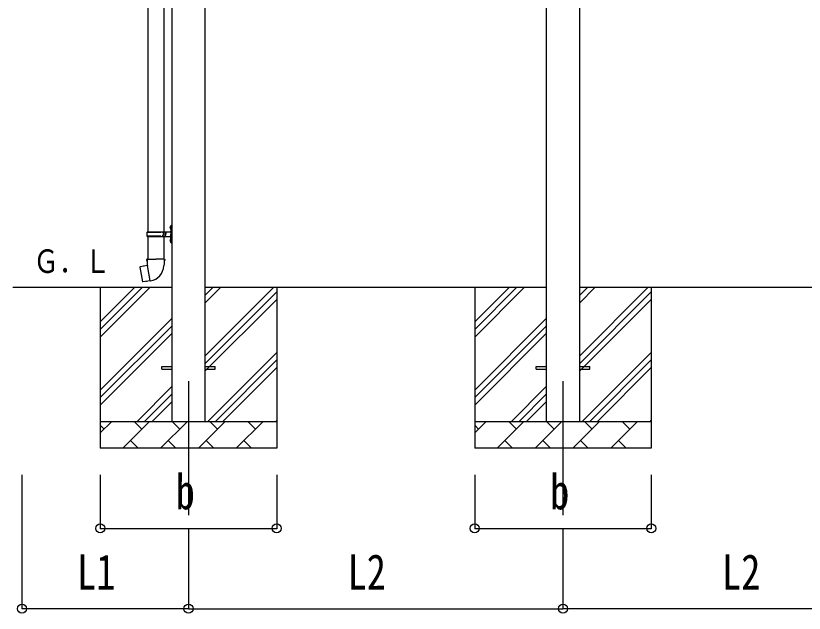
# Model space of a CAD drawing. Units: millimetres, scale not verified. Extents: x -16820 to 16820, y -11880 to 11880.
# Drawn here: x -4490 to -1542, y -3878 to -1645 of the extents above; entities that cross this region are included whole.
import ezdxf
from ezdxf.enums import TextEntityAlignment as Align

# ---------------------------------------------------------------- set-up
doc = ezdxf.new("R2010")
doc.units = ezdxf.units.MM
doc.header["$LTSCALE"] = 50
for name, color, linetype in [('0-3_YKK_12', 2, 'Continuous'), ('0-4_YKK_13', 4, 'Continuous'), ('0-5_YKK_A1', 4, 'Continuous'), ('0-6_YKK_D', 6, 'Continuous')]:
    doc.layers.add(name, color=color, linetype=linetype)
doc.styles.add('ＭＳ ゴシック', font='')
doc.styles.get('ＭＳ ゴシック').set_extended_font_data('MS Gothic')

msp = doc.modelspace()

# ---------------------------------------------------------------- linework, layer by layer
at = {"layer": '0-3_YKK_12'}
for p, q in [((-3844.5, -3011.2), (-3844.5, -3511.2)), ((-2444.5, -3011.2), (-2444.5, -3511.2))]:
    msp.add_line(p, q, dxfattribs=at)
at = {"layer": '0-4_YKK_13'}
for p, q in [((-3997, -1575.19), (-3997, -2452.2)), ((-3937, -1575.19), (-3937, -2452.2)), ((-3913.3, -2435.05), (-3911.25, -2436.05)), ((-3912.03, -2433.05), (-3911.4, -2433.05)), ((-3912.03, -2433.05), (-3912.03, -2441.35)), ((-3912.03, -2441.35), (-3911.4, -2441.35)), ((-3911.4, -2433.05), (-3911.4, -2441.35)), ((-3911.4, -2433.05), (-3911, -2433.45)), ((-3911.4, -2441.35), (-3911, -2440.95)), ((-3911.25, -2436.05), (-3910.64, -2437.2)), ((-3911, -2429.2), (-3908, -2427.7)), ((-3911, -2429.2), (-3911, -2461.2)), ((-3911, -2433.45), (-3911, -2440.95)), ((-3908, -2427.7), (-3908, -2461.2)), ((-3908, -2427.7), (-3907, -2427.7)), ((-3907, -2427.7), (-3907, -2461.2)), ((-4000, -2454.2), (-3949.67, -2454.2)), ((-4000, -2468.2), (-3949.67, -2468.2)), ((-3999, -2452.2), (-3913, -2452.2)), ((-3999, -2452.2), (-3999, -2454.2)), ((-3999, -2470.2), (-3999, -2468.2)), ((-3999, -2470.2), (-3913, -2470.2)), ((-3997, -2470.2), (-3997, -2555.13)), ((-3940, -2452.2), (-3940, -2456.7)), ((-3940, -2456.7), (-3938, -2456.7)), ((-3940, -2470.2), (-3940, -2465.7)), ((-3940, -2465.7), (-3938, -2465.7)), ((-3938, -2456.7), (-3938, -2461.2)), ((-3938, -2465.7), (-3938, -2461.2)), ((-3937, -2470.2), (-3937, -2555.13)), ((-3932, -2452.2), (-3932, -2461.2)), ((-3932, -2456.7), (-3929, -2456.7)), ((-3932, -2470.2), (-3932, -2461.2)), ((-3932, -2465.7), (-3929, -2465.7)), ((-3929, -2456.7), (-3929, -2461.2)), ((-3929, -2465.7), (-3929, -2461.2)), ((-3911, -2493.2), (-3911, -2461.2)), ((-3908, -2494.7), (-3908, -2461.2)), ((-3907, -2494.7), (-3907, -2461.2)), ((-3913.3, -2483.05), (-3911.25, -2484.05)), ((-3912.03, -2481.05), (-3911.4, -2481.05)), ((-3912.03, -2481.05), (-3912.03, -2489.35)), ((-3912.03, -2489.35), (-3911.4, -2489.35)), ((-3911.4, -2481.05), (-3911.4, -2489.35)), ((-3911.4, -2481.05), (-3911, -2481.45)), ((-3911.4, -2489.35), (-3911, -2488.95)), ((-3911.25, -2484.05), (-3910.64, -2485.2)), ((-3911, -2481.45), (-3911, -2488.95)), ((-3911, -2493.2), (-3908, -2494.7)), ((-3908, -2494.7), (-3907, -2494.7)), ((-3998.85, -2555.13), (-4001, -2555.91)), ((-4001, -2555.91), (-4001, -2559.53)), ((-4001, -2559.53), (-3998.76, -2560.34)), ((-3998.85, -2555.13), (-3967, -2555.13)), ((-3998.85, -2555.13), (-3998.76, -2560.34)), ((-3998.76, -2560.34), (-3998.5, -2575.13)), ((-3935.15, -2555.13), (-3967, -2555.13)), ((-3933, -2559.53), (-3935.24, -2560.34)), ((-3935.15, -2555.13), (-3933, -2555.91)), ((-3933, -2555.91), (-3933, -2559.53)), ((-4025.46, -2583.58), (-4026.27, -2584.75)), ((-4026.27, -2584.75), (-4016.65, -2639.31)), ((-3997.59, -2578.33), (-4025.46, -2583.58)), ((-4012.72, -2580.97), (-4012.93, -2581.22)), ((-3998.5, -2575.13), (-3997.15, -2577.13)), ((-3987.23, -2635.62), (-3997.37, -2578.15)), ((-3997.34, -2577.33), (-3997.34, -2578.03)), ((-3997.15, -2577.13), (-3997.18, -2577.13)), ((-3936.81, -2577.07), (-3936.88, -2579.23)), ((-3935.5, -2575.13), (-3936.81, -2577.07)), ((-4002.62, -2638.22), (-4002.9, -2638.06)), ((-3986.93, -2636.39), (-3987.17, -2635.72)), ((-3944.5, -2956.7), (-3907, -2956.7)), ((-3944.5, -2965.7), (-3944.5, -2956.7)), ((-3944.5, -2965.7), (-3907, -2965.7)), ((-3782, -2956.7), (-3744.5, -2956.7)), ((-3782, -2965.7), (-3744.5, -2965.7)), ((-3744.5, -2965.7), (-3744.5, -2956.7)), ((-2544.5, -2956.7), (-2507, -2956.7)), ((-2544.5, -2965.7), (-2544.5, -2956.7)), ((-2544.5, -2965.7), (-2507, -2965.7)), ((-2382, -2956.7), (-2344.5, -2956.7)), ((-2382, -2965.7), (-2344.5, -2965.7)), ((-2344.5, -2965.7), (-2344.5, -2956.7))]:
    msp.add_line(p, q, dxfattribs=at)
for points in [[(-3913.3, -2439.35), (-3911.25, -2438.35), (-3910.64, -2437.2)], [(-3913.3, -2487.35), (-3911.25, -2486.35), (-3910.64, -2485.2)], [(-3935.15, -2555.13), (-3935.24, -2560.34), (-3935.5, -2575.13)], [(-4010.47, -2580.75), (-4010.75, -2580.6), (-4012.72, -2580.97)], [(-3987.5, -2635.53), (-4015.49, -2640.13), (-4016.65, -2639.31)], [(-4000.44, -2637.66), (-4000.65, -2637.89), (-4002.62, -2638.22)]]:
    msp.add_lwpolyline(points, dxfattribs=at)
for centre, radius, start, end in [((-3907.7, -2437.2), 6, 136.21765, 223.78235), ((-3951.25, -2461.2), 49.25, 171.82876, 180.00002), ((-3951.25, -2461.2), 49.25, 180.00002, 188.17127), ((-3949.67, -2452.2), 2, 270, 359.99998), ((-3949.67, -2470.2), 2, 0.00005, 90.00004), ((-3913, -2450.2), 2, 270, 359.99998), ((-3913, -2472.2), 2, 0.00005, 90.00004), ((-3907.7, -2485.2), 6, 136.21765, 223.78235), ((-3997.64, -2578.03), 0.3, 280.66842, 0), ((-3997.14, -2577.33), 0.2, 100, 180), ((-3997.15, -2577.13), 60.3, 279.96938, 358), ((-3987.45, -2635.83), 0.3, 20, 99.33158), ((-3986.74, -2636.32), 0.2, 200, 279.96938)]:
    msp.add_arc(centre, radius, start, end, dxfattribs=at)
at = {"layer": '0-5_YKK_A1'}
for p, q in [((-2507, -317.03), (-2507, -3161.2)), ((-2382, -3161.2), (-2382, -317.03)), ((-3907, -363.7), (-3907, -3161.2)), ((-3782, -3161.2), (-3782, -363.7)), ((-3907, -2661.2), (-4501.16, -2661.2)), ((-4174.5, -2661.2), (-4174.5, -3261.2)), ((-4174.5, -2846.25), (-3989.45, -2661.2)), ((-4174.5, -2817.97), (-4017.73, -2661.2)), ((-4174.5, -2789.68), (-4046.02, -2661.2)), ((-2507, -2661.2), (-3782, -2661.2)), ((-3782, -2916.3), (-3526.9, -2661.2)), ((-3782, -2718.31), (-3724.89, -2661.2)), ((-3782, -2690.02), (-3753.17, -2661.2)), ((-3782, -2944.58), (-3514.5, -2677.08)), ((-3514.5, -2661.2), (-3514.5, -3261.2)), ((-2774.5, -2661.2), (-2774.5, -3261.2)), ((-2774.5, -2846.25), (-2589.45, -2661.2)), ((-2774.5, -2817.97), (-2617.73, -2661.2)), ((-2774.5, -2789.68), (-2646.02, -2661.2)), ((-1107, -2661.2), (-2382, -2661.2)), ((-2382, -2916.3), (-2126.9, -2661.2)), ((-2382, -2718.31), (-2324.89, -2661.2)), ((-2382, -2690.02), (-2353.17, -2661.2)), ((-2382, -2944.58), (-2114.5, -2677.08)), ((-2114.5, -2661.2), (-2114.5, -3261.2)), ((-3782, -2972.87), (-3514.5, -2705.37)), ((-2382, -2972.87), (-2114.5, -2705.37)), ((-4174.5, -3044.24), (-3907, -2776.74)), ((-2774.5, -3044.24), (-2507, -2776.74)), ((-4174.5, -3072.52), (-3907, -2805.02)), ((-2774.5, -3072.52), (-2507, -2805.02)), ((-4174.5, -3100.81), (-3907, -2833.31)), ((-2774.5, -3100.81), (-2507, -2833.31)), ((-3772.34, -3161.2), (-3514.5, -2903.36)), ((-2372.34, -3161.2), (-2114.5, -2903.36)), ((-3744.06, -3161.2), (-3514.5, -2931.64)), ((-2344.06, -3161.2), (-2114.5, -2931.64)), ((-3715.77, -3161.2), (-3514.5, -2959.92)), ((-2315.77, -3161.2), (-2114.5, -2959.92)), ((-4036.9, -3161.2), (-3907, -3031.3)), ((-2636.9, -3161.2), (-2507, -3031.3)), ((-4008.61, -3161.2), (-3907, -3059.58)), ((-2608.61, -3161.2), (-2507, -3059.58)), ((-3980.33, -3161.2), (-3907, -3087.87)), ((-2580.33, -3161.2), (-2507, -3087.87)), ((-4174.5, -3161.2), (-3514.5, -3161.2)), ((-4174.5, -3204.09), (-4131.6, -3161.2)), ((-4160.16, -3189.75), (-4174.5, -3175.41)), ((-4090.18, -3261.2), (-3990.18, -3161.2)), ((-4018.74, -3189.75), (-4047.29, -3161.2)), ((-3948.76, -3261.2), (-3848.76, -3161.2)), ((-3877.32, -3189.75), (-3905.87, -3161.2)), ((-3807.34, -3261.2), (-3707.34, -3161.2)), ((-3735.89, -3189.75), (-3764.45, -3161.2)), ((-3665.92, -3261.2), (-3565.92, -3161.2)), ((-3594.47, -3189.75), (-3623.03, -3161.2)), ((-3517.78, -3161.2), (-3514.5, -3157.91)), ((-2774.5, -3161.2), (-2114.5, -3161.2)), ((-2774.5, -3204.09), (-2731.6, -3161.2)), ((-2760.16, -3189.75), (-2774.5, -3175.41)), ((-2690.18, -3261.2), (-2590.18, -3161.2)), ((-2618.74, -3189.75), (-2647.29, -3161.2)), ((-2548.76, -3261.2), (-2448.76, -3161.2)), ((-2477.32, -3189.75), (-2505.87, -3161.2)), ((-2407.34, -3261.2), (-2307.34, -3161.2)), ((-2335.89, -3189.75), (-2364.45, -3161.2)), ((-2265.92, -3261.2), (-2165.92, -3161.2)), ((-2194.47, -3189.75), (-2223.03, -3161.2)), ((-2117.78, -3161.2), (-2114.5, -3157.91)), ((-4061.63, -3232.65), (-4033.08, -3261.2)), ((-3920.21, -3232.65), (-3891.66, -3261.2)), ((-3778.79, -3232.65), (-3750.23, -3261.2)), ((-3637.37, -3232.65), (-3608.81, -3261.2)), ((-2661.63, -3232.65), (-2633.08, -3261.2)), ((-2520.21, -3232.65), (-2491.66, -3261.2)), ((-2378.79, -3232.65), (-2350.23, -3261.2)), ((-2237.37, -3232.65), (-2208.81, -3261.2)), ((-3514.5, -3261.2), (-4174.5, -3261.2)), ((-2114.5, -3261.2), (-2774.5, -3261.2))]:
    msp.add_line(p, q, dxfattribs=at)
at = {"layer": '0-6_YKK_D'}
for p, q in [((-4467.14, -3361.2), (-4467.14, -3862.2)), ((-4174.5, -3361.2), (-4174.5, -3562.2)), ((-3514.5, -3361.2), (-3514.5, -3562.2)), ((-2774.5, -3361.2), (-2774.5, -3562.2)), ((-2114.5, -3361.2), (-2114.5, -3562.2)), ((-4174.5, -3561.2), (-3514.5, -3561.2)), ((-3844.5, -3562.2), (-3844.5, -3862.2)), ((-3844.5, -3562.2), (-3844.5, -3862.2)), ((-2774.5, -3561.2), (-2114.5, -3561.2)), ((-2444.5, -3562.2), (-2444.5, -3862.2)), ((-2444.5, -3562.2), (-2444.5, -3862.2)), ((-3844.5, -3861.2), (-4467.14, -3861.2)), ((-3844.5, -3861.2), (-2444.5, -3861.2)), ((-1044.5, -3861.2), (-2444.5, -3861.2))]:
    msp.add_line(p, q, dxfattribs=at)
for centre in [(-4174.5, -3561.2), (-3514.5, -3561.2), (-2774.5, -3561.2), (-2114.5, -3561.2), (-4467.14, -3861.2), (-3844.5, -3861.2), (-3844.5, -3861.2), (-2444.5, -3861.2), (-2444.5, -3861.2)]:
    msp.add_circle(centre, 17, dxfattribs=at)

# ---------------------------------------------------------------- texts
at = {"layer": '0-5_YKK_A1', "style": 'ＭＳ ゴシック', "width": 0.8}
msp.add_text('Ｇ．Ｌ', height=87.98, dxfattribs=at).set_placement((-4424.8, -2632.75), align=Align.BOTTOM_LEFT)
at = {"layer": '0-6_YKK_D', "style": 'ＭＳ ゴシック', "width": 0.8}
for s, p in [('b', (-3892.5, -3529.2)), ('b', (-2492.5, -3529.2)), ('L1', (-4261.42, -3829.2)), ('L2', (-3250.1, -3829.2)), ('L2', (-1850.1, -3829.2))]:
    msp.add_text(s, height=132, dxfattribs=at).set_placement(p, align=Align.BOTTOM_LEFT)

doc.saveas('drawing.dxf')
